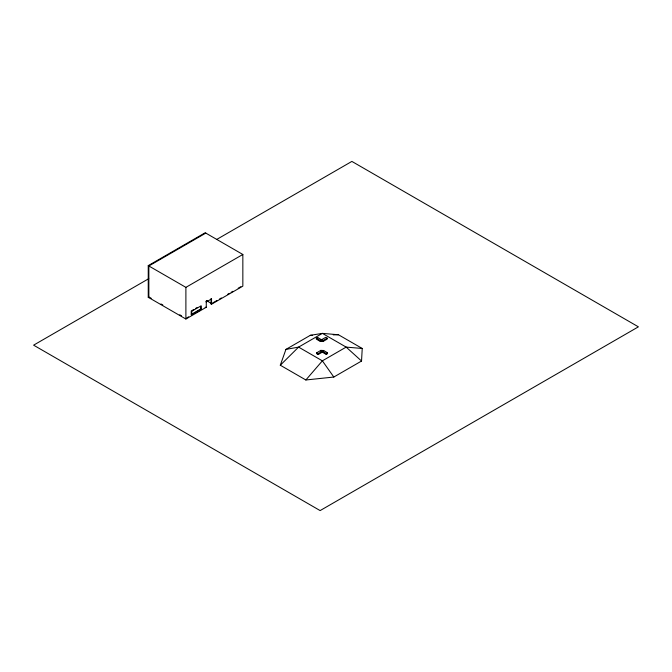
<?xml version="1.0" encoding="UTF-8"?>
<svg xmlns="http://www.w3.org/2000/svg" width="672" height="672" viewBox="0 0 672 672"><rect width="100%" height="100%" fill="white"/><g stroke="black" fill="none" stroke-linecap="round" stroke-linejoin="round"><path stroke-width="1.01" d="M361.536 361.032L362.233 348.474L338.47 334.757L322.375 333.379L310.304 335.328L285.928 349.406L280.3 365.224L305.861 379.982L333.816 377.034L361.536 361.032L346.164 347.105L322.375 333.379L298.595 347.105L280.3 365.224M305.861 379.982L322.375 360.839L346.164 347.105L362.233 348.474M211.537 298.922L206.279 301.955L206.279 307.255L185.892 319.024L148.243 297.284L148.243 265.625L205.195 232.747L242.844 254.478L242.844 286.146L211.537 304.214L211.033 303.92L211.033 298.628L211.537 298.922L211.537 304.214M205.808 233.1L148.856 265.978L148.856 297.646L149.453 297.293L151.234 298.326M148.764 278.678L33.6 345.164L320.124 510.586L638.4 326.836L351.876 161.414L216.77 239.417M148.243 297.284L148.84 296.94M148.243 265.625L185.892 287.364L242.844 254.478M207.522 300.653L205.775 301.661L206.279 301.955M192.083 310.464L193.805 309.473M195.518 308.473L197.24 307.482M191.73 311.254L201.188 305.794L201.188 309.263L191.73 314.731L191.226 314.437L191.226 310.96L191.73 311.254L191.73 314.731M191.226 314.437L200.684 308.977L201.188 309.263M186.858 317.881L188.597 316.873M197.324 311.842L199.063 310.834M205.17 307.306L206.279 307.255M211.033 303.92L211.63 303.576L206.287 300.493M212.512 303.064L216.938 300.51M219.601 298.973L221.365 297.956M227.564 294.378L229.337 293.353M231.109 292.328L232.882 291.312M238.19 288.238L240.853 286.709M316.344 338.226L317.629 337.487L323.014 340.586L323.014 341.51L320.275 341.41L316.344 339.142L316.344 338.226L320.275 340.494L323.014 340.586L327.18 338.176L327.18 339.1L323.014 341.51M322.308 352.145L318.142 354.556L316.688 353.716L316.688 352.8L320.863 350.389L323.602 350.49L327.524 352.758L327.524 353.674L326.239 354.421L322.308 352.153L322.308 351.229L320.863 350.389L320.863 351.313M316.688 352.8L318.142 353.632L323.602 350.49L323.602 351.406M326.239 354.421L326.239 353.506L327.524 352.758M285.928 349.406L298.595 347.105L322.375 360.839L333.816 377.034M310.304 335.328L312.396 335.286M333.253 334.866L338.47 334.757M321.56 339.755L323.014 340.586M327.18 338.176L325.727 337.344L320.275 340.494L320.275 341.41M320.863 350.389L326.239 353.506M161.036 303.979L162.817 305.012M179.743 314.782L181.524 315.815M321.56 339.755L321.56 340.67M318.142 353.632L318.142 354.556M317.629 337.487L317.629 338.402M200.684 306.365L200.684 308.977M185.892 287.364L185.892 319.024"/></g></svg>
